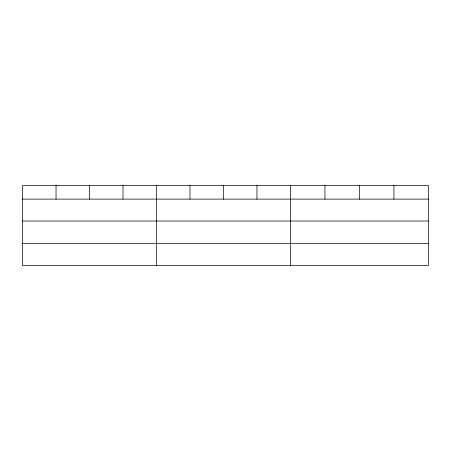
<?xml version="1.0" encoding="UTF-8"?>
<svg xmlns="http://www.w3.org/2000/svg" width="451" height="451" viewBox="0 0 451 451"><rect width="100%" height="100%" fill="white"/><g stroke="black" fill="none" stroke-linecap="round" stroke-linejoin="round"><path stroke-width="0.68" d="M428.45 221.024L428.45 185.519L22.55 185.519L22.55 265.481L428.45 265.481L428.45 221.024L22.55 221.024M22.55 199.122L428.45 199.122M22.55 243.579L428.45 243.579M393.948 185.519L393.948 199.122M359.447 185.519L359.447 199.122M324.945 185.519L324.945 199.122M290.444 185.519L290.444 265.481M256.957 185.519L256.957 199.122M223.47 185.519L223.47 199.122M189.984 185.519L189.984 199.122M156.497 185.519L156.497 265.481M123.01 185.519L123.01 199.122M89.523 185.519L89.523 199.122M56.037 185.519L56.037 199.122"/></g></svg>
